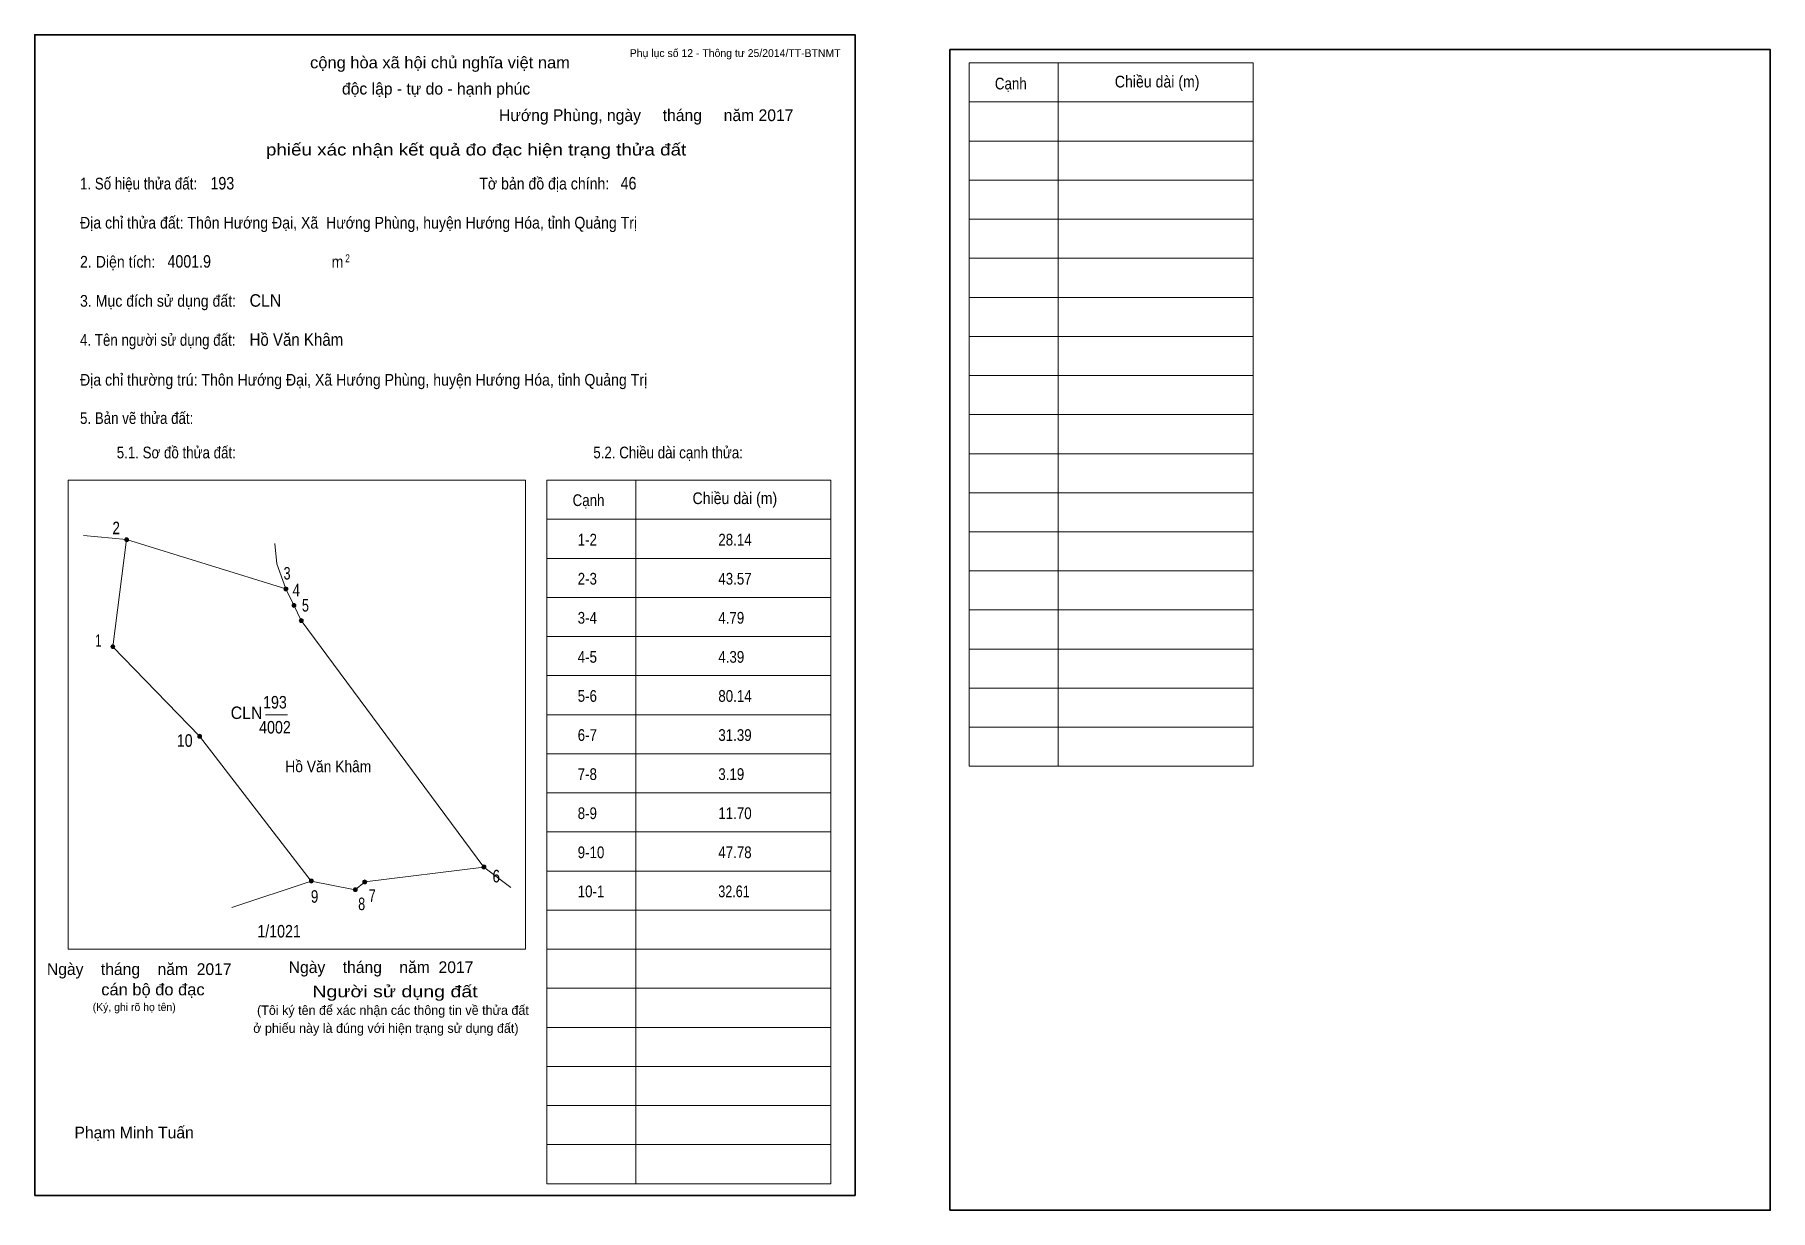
# Model space of a CAD drawing. Header units: centimetres. Extents: x 0 to 44.4, y -0.4 to 29.7.
import ezdxf
from ezdxf.enums import TextEntityAlignment as Align

# ---------------------------------------------------------------- set-up
doc = ezdxf.new("R2010")
doc.units = ezdxf.units.CM
doc.header["$LTSCALE"] = 0.12
for name, color, linetype, lineweight in [('13', 7, 'Continuous', 13), ('32', 7, 'Continuous', 13), ('6', 7, 'Continuous', 13), ('63', 7, 'Continuous', 13)]:
    doc.layers.add(name, color=color, linetype=linetype, lineweight=lineweight)
for name, color, linetype in [('2', 7, 'Continuous'), ('30', 7, 'Continuous'), ('33', 7, 'Continuous'), ('34', 7, 'Continuous')]:
    doc.layers.add(name, color=color, linetype=linetype)

msp = doc.modelspace()

# ---------------------------------------------------------------- hatches: boundary and pattern name
at = {"layer": '32'}
for points in [[(2.4017, 16.7767, 1), (2.3017, 16.7767, 1)], [(6.4797, 15.5189, 1), (6.3797, 15.5189, 1)], [(6.6844, 15.0967, 1), (6.5844, 15.0967, 1)], [(6.8725, 14.7098, 1), (6.7725, 14.7098, 1)], [(2.05, 14.0427, 1), (1.95, 14.0427, 1)], [(4.2737, 11.7495, 1), (4.1737, 11.7495, 1)], [(11.55, 8.4052, 1), (11.45, 8.4052, 1)], [(7.1321, 8.0437, 1), (7.0321, 8.0437, 1)], [(8.4996, 8.0212, 1), (8.3996, 8.0212, 1)], [(8.2566, 7.8243, 1), (8.1566, 7.8243, 1)]]:
    msp.add_hatch(color=256, dxfattribs=at).paths.add_polyline_path(points)

# ---------------------------------------------------------------- linework, layer by layer
at = {"layer": '13'}
msp.add_line((5.91, 12.3), (6.47, 12.3), dxfattribs=at)
at = {"layer": '32'}
for centre in [(2.3517, 16.7767), (6.4297, 15.5189), (6.6344, 15.0967), (6.8225, 14.7098), (2, 14.0427), (4.2237, 11.7495), (11.5, 8.4052), (7.0821, 8.0437), (8.4496, 8.0212), (8.2066, 7.8243)]:
    msp.add_circle(centre, 0.05, dxfattribs=at)
at = {"layer": '6'}
for p, q in [((2.35, 16.78), (1.25, 16.89)), ((6.43, 15.52), (2.35, 16.78)), ((6.43, 15.52), (6.63, 15.1)), ((5.05, 7.37), (7.08, 8.04)), ((11.5, 8.4), (12.19, 7.88))]:
    msp.add_line(p, q, dxfattribs=at)
for points in [[(2.35, 16.78), (2, 14.04), (4.22, 11.75), (7.08, 8.04)], [(6.43, 15.52), (6.2, 16.16), (6.15, 16.68)], [(11.5, 8.4), (6.82, 14.71), (6.63, 15.1)], [(7.08, 8.04), (8.2, 7.82), (8.45, 8.02), (11.5, 8.4)]]:
    msp.add_lwpolyline(points, dxfattribs=at)
at = {"layer": '63'}
for p, q in [((23.92, 28.98), (31.19, 28.98)), ((23.92, 10.98), (23.92, 28.98)), ((26.2, 10.98), (26.2, 28.98)), ((31.19, 10.98), (31.19, 28.98)), ((23.92, 27.98), (31.19, 27.98)), ((23.92, 26.98), (31.19, 26.98)), ((23.92, 25.98), (31.19, 25.98)), ((23.92, 24.98), (31.19, 24.98)), ((23.92, 23.98), (31.19, 23.98)), ((23.92, 22.98), (31.19, 22.98)), ((23.92, 21.98), (31.19, 21.98)), ((23.92, 20.98), (31.19, 20.98)), ((23.92, 19.98), (31.19, 19.98)), ((23.92, 18.98), (31.19, 18.98)), ((0.86, 18.3), (12.56, 18.3)), ((0.86, 6.3), (0.86, 18.3)), ((12.56, 6.3), (12.56, 18.3)), ((13.11, 18.3), (20.38, 18.3)), ((13.11, 0.3), (13.11, 18.3)), ((15.39, 0.3), (15.39, 18.3)), ((20.38, 0.3), (20.38, 18.3)), ((23.92, 17.98), (31.19, 17.98)), ((13.11, 17.3), (20.38, 17.3)), ((23.92, 16.98), (31.19, 16.98)), ((13.11, 16.3), (20.38, 16.3)), ((23.92, 15.98), (31.19, 15.98)), ((13.11, 15.3), (20.38, 15.3)), ((23.92, 14.98), (31.19, 14.98)), ((13.11, 14.3), (20.38, 14.3)), ((23.92, 13.98), (31.19, 13.98)), ((13.11, 13.3), (20.38, 13.3)), ((23.92, 12.98), (31.19, 12.98)), ((13.11, 12.3), (20.38, 12.3)), ((23.92, 11.98), (31.19, 11.98)), ((13.11, 11.3), (20.38, 11.3)), ((23.92, 10.98), (31.19, 10.98)), ((13.11, 10.3), (20.38, 10.3)), ((13.11, 9.3), (20.38, 9.3)), ((13.11, 8.3), (20.38, 8.3)), ((13.11, 7.3), (20.38, 7.3)), ((0.86, 6.3), (12.56, 6.3)), ((13.11, 6.3), (20.38, 6.3)), ((13.11, 5.3), (20.38, 5.3)), ((13.11, 4.3), (20.38, 4.3)), ((13.11, 3.3), (20.38, 3.3)), ((13.11, 2.3), (20.38, 2.3)), ((13.11, 1.3), (20.38, 1.3)), ((13.11, 0.3), (20.38, 0.3))]:
    msp.add_line(p, q, dxfattribs=at)
at = {"layer": '63', "lineweight": 35}
for points in [[(0, 0), (0, 29.7), (21, 29.7), (21, 0)], [(23.43, -0.38), (23.43, 29.32), (44.43, 29.32), (44.43, -0.38)]]:
    msp.add_lwpolyline(points, close=True, dxfattribs=at)

# ---------------------------------------------------------------- texts
at = {"layer": '2', "width": 0.9}
msp.add_text('Hồ Văn Khâm', height=0.2938, dxfattribs=at).set_placement((7.515, 10.83), align=Align.CENTER)
at = {"layer": '30'}
for s, height, width, p in [('1-2', 0.3, 0.85, (13.9, 16.63)), ('28.14', 0.3, 0.85, (17.5, 16.63)), ('2-3', 0.3, 0.85, (13.9, 15.63)), ('43.57', 0.3, 0.85, (17.5, 15.63)), ('3-4', 0.3, 0.85, (13.9, 14.63)), ('4.79', 0.3, 0.85, (17.5, 14.63)), ('4-5', 0.3, 0.85, (13.9, 13.63)), ('4.39', 0.3, 0.85, (17.5, 13.63)), ('5-6', 0.3, 0.85, (13.9, 12.63)), ('80.14', 0.3, 0.85, (17.5, 12.63)), ('6-7', 0.3, 0.85, (13.9, 11.63)), ('31.39', 0.3, 0.85, (17.5, 11.63)), ('7-8', 0.3, 0.85, (13.9, 10.63)), ('3.19', 0.3, 0.85, (17.5, 10.63)), ('8-9', 0.3, 0.85, (13.9, 9.63)), ('11.70', 0.3, 0.85, (17.5, 9.63)), ('9-10', 0.3, 0.85, (13.9, 8.63)), ('47.78', 0.3, 0.85, (17.5, 8.63)), ('10-1', 0.3, 0.85, (13.9, 7.63)), ('32.61', 0.3, 0.8, (17.5, 7.63)), ('1/1021', 0.32, 0.85, (5.7, 6.6))]:
    msp.add_text(s, height=height, dxfattribs=dict(at, width=width)).set_placement(p)
at = {"layer": '32'}
for s, width, p in [('2', 0.8, (2.085, 16.92)), ('3', 0.75, (6.46, 15.76)), ('4', 0.8, (6.695, 15.33)), ('5', 0.75, (6.93, 14.94)), ('1', 0.65, (1.63, 14.04)), ('10', 0.85, (3.84, 11.48)), ('6', 0.8, (11.815, 8.01)), ('9', 0.8, (7.165, 7.49)), ('8', 0.75, (8.37, 7.3)), ('7', 0.75, (8.64, 7.51))]:
    msp.add_text(s, height=0.32, dxfattribs=dict(at, width=width)).set_placement(p, align=Align.CENTER)
at = {"layer": '33', "width": 0.95}
msp.add_text('CLN', height=0.32, dxfattribs=at).set_placement((5.83, 12.19), align=Align.RIGHT)
at = {"layer": '33', "width": 0.85}
for s, p in [('193', (6.15, 12.46)), ('4002', (6.15, 11.82))]:
    msp.add_text(s, height=0.32, dxfattribs=at).set_placement(p, align=Align.CENTER)
at = {"layer": '34'}
for s, width, p in [('193', 0.85, (4.5, 25.74)), ('46', 0.85, (15, 25.74)), ('4001.9', 0.85, (3.4, 23.74)), ('CLN', 0.95, (5.5, 22.74)), ('Hồ Văn Khâm', 0.9, (5.5, 21.74))]:
    msp.add_text(s, height=0.32, dxfattribs=dict(at, width=width)).set_placement(p)
at = {"layer": '63'}
for s, height, p in [('Phụ lục số 12 - Thông tư 25/2014/TT-BTNMT', 0.2, (20.63, 29.13)), ('Ngày    tháng    năm  2017', 0.3, (5.04, 5.64)), ('Ngày    tháng    năm  2017', 0.3, (11.23, 5.69)), ('(Ký, ghi rõ họ tên)', 0.2, (3.61, 4.72))]:
    msp.add_text(s, height=height, dxfattribs=at).set_placement(p, align=Align.RIGHT)
at = {"layer": '63', "width": 1.05}
msp.add_text('cộng hòa xã hội chủ nghĩa việt nam', height=0.3, dxfattribs=at).set_placement((10.375, 28.84), align=Align.CENTER)
at = {"layer": '63'}
for s, height, p in [('độc lập - tự do - hạnh phúc', 0.3, (10.275, 28.17)), ('Hướng Phùng, ngày     tháng     năm 2017', 0.3, (15.655, 27.49)), ('(Tôi ký tên để xác nhận các thông tin về thửa đất ', 0.24, (9.215, 4.62)), ('ở phiếu này là đúng với hiện trạng sử dụng đất)', 0.24, (8.99, 4.16)), ('Phạm Minh Tuấn', 0.3, (2.545, 1.46))]:
    msp.add_text(s, height=height, dxfattribs=at).set_placement(p, align=Align.CENTER)
for s, height, width, p in [('Cạnh', 0.3, 0.85, (24.58, 28.3)), ('Chiều dài (m)', 0.3, 0.9, (27.65, 28.35)), ('1. Số hiệu thửa đất:', 0.3, 0.85, (1.16, 25.74)), ('Tờ bản đồ địa chính:', 0.3, 0.9, (11.38, 25.74)), ('Địa chỉ thửa đất: Thôn Hướng Đại, Xã  Hướng Phùng, huyện Hướng Hóa, tỉnh Quảng Trị', 0.3, 0.9, (1.16, 24.74)), ('2. Diện tích:', 0.3, 0.9, (1.16, 23.74)), ('2', 0.2, 0.8, (7.95, 23.88)), ('m', 0.3, 0.9, (7.6, 23.74)), ('3. Mục đích sử dụng đất:', 0.3, 0.9, (1.16, 22.74)), ('4. Tên người sử dụng đất:', 0.3, 0.85, (1.16, 21.74)), ('Địa chỉ thường trú: Thôn Hướng Đại, Xã Hướng Phùng, huyện Hướng Hóa, tỉnh Quảng Trị', 0.3, 0.9, (1.16, 20.72)), ('5. Bản vẽ thửa đất:', 0.3, 0.85, (1.16, 19.74)), ('5.1. Sơ đồ thửa đất:', 0.3, 0.85, (2.1, 18.86)), ('5.2. Chiều dài cạnh thửa:', 0.3, 0.85, (14.3, 18.86)), ('Cạnh', 0.3, 0.85, (13.77, 17.64)), ('Chiều dài (m)', 0.3, 0.9, (16.84, 17.69))]:
    msp.add_text(s, height=height, dxfattribs=dict(at, width=width)).set_placement(p)
for s, width, p in [('phiếu xác nhận kết quả đo đạc hiện trạng thửa đất', 1.2, (16.68, 26.61)), ('cán bộ đo đạc', 1.05, (4.35, 5.12)), ('Người sử dụng đất', 1.25, (11.34, 5.07))]:
    msp.add_text(s, height=0.3, dxfattribs=dict(at, width=width)).set_placement(p, align=Align.RIGHT)

doc.saveas('drawing.dxf')
